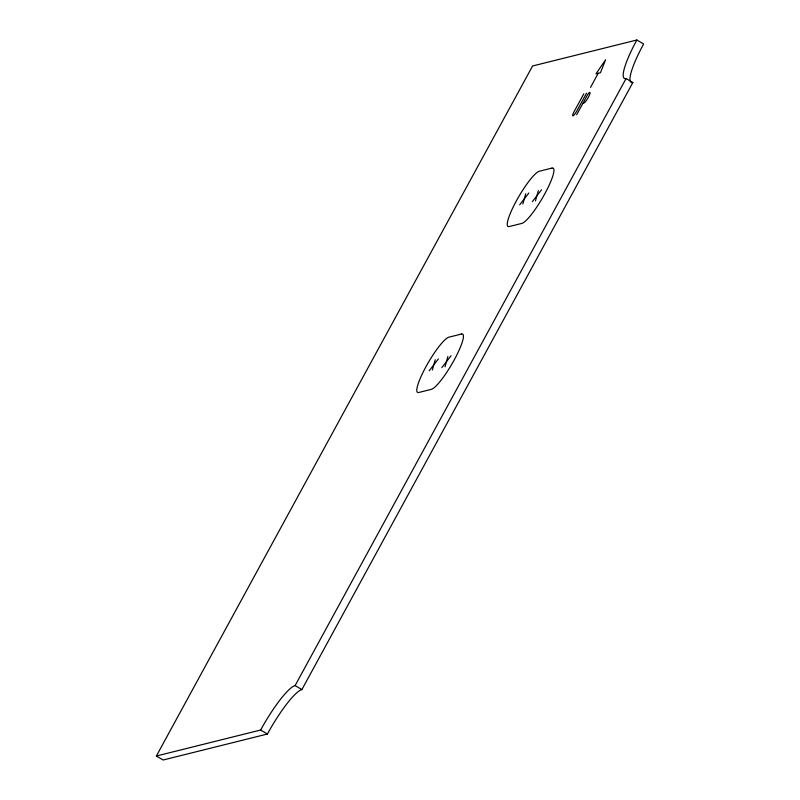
<?xml version="1.0" encoding="UTF-8"?>
<svg xmlns="http://www.w3.org/2000/svg" width="800" height="800" viewBox="0 0 800 800"><rect width="100%" height="100%" fill="white"/><g stroke="black" fill="none" stroke-linecap="round" stroke-linejoin="round"><path stroke-width="1.2" d="M432.36 369.98L435.23 359.7M445.01 366.83L447.88 356.55M522.84 204.04L525.71 193.76M535.48 200.89L538.35 190.61M156.37 756.01L532.59 65.98L636.86 40L643.63 43.99A47.99 8.85 -59.5 0 0 632.86 82.52L301.89 689.58A47.99 8.85 -59.5 0 0 267.41 734.02L163.14 760L156.37 756.01L260.64 730.03A47.99 8.85 -59.5 0 1 295.11 685.59L626.09 78.53A47.99 8.85 -59.5 0 1 636.86 40M583.8 93.85L574.22 111.43A5.53 1.02 -59.5 0 0 572.98 115.87A5.53 1.02 -59.5 0 0 576.95 110.75L586.54 93.17M590.53 87.39L598.21 73.3L600.45 72.74L605.61 59.74L595.97 73.86L598.05 73.34M576.67 114.75L587.32 95.21A3 0.55 -59.5 0 1 589.47 92.44L589.7 92.38A6.17 1.14 -59.5 0 1 588.32 97.33A6.17 1.14 -59.5 0 1 583.89 103.04L583.08 103.24M519.67 204.83L528.87 192.98M532.32 201.68L541.51 189.83M429.2 370.76L438.39 358.91M441.85 367.61L451.04 355.76M626.09 78.53L632.86 82.52M295.11 685.59L301.89 689.58M260.64 730.03L267.41 734.02M551.99 168.09L539.35 171.24A32 5.9 -59.5 0 0 516.37 200.87A32 5.9 -59.5 0 0 509.19 226.56L521.84 223.41A32 5.9 -59.5 0 0 544.82 193.78A32 5.9 -59.5 0 0 551.99 168.09M461.52 334.03L448.88 337.18A32 5.9 -59.5 0 0 425.9 366.81A32 5.9 -59.5 0 0 418.72 392.5L431.36 389.34A32 5.9 -59.5 0 0 454.34 359.72A32 5.9 -59.5 0 0 461.52 334.03"/></g></svg>
